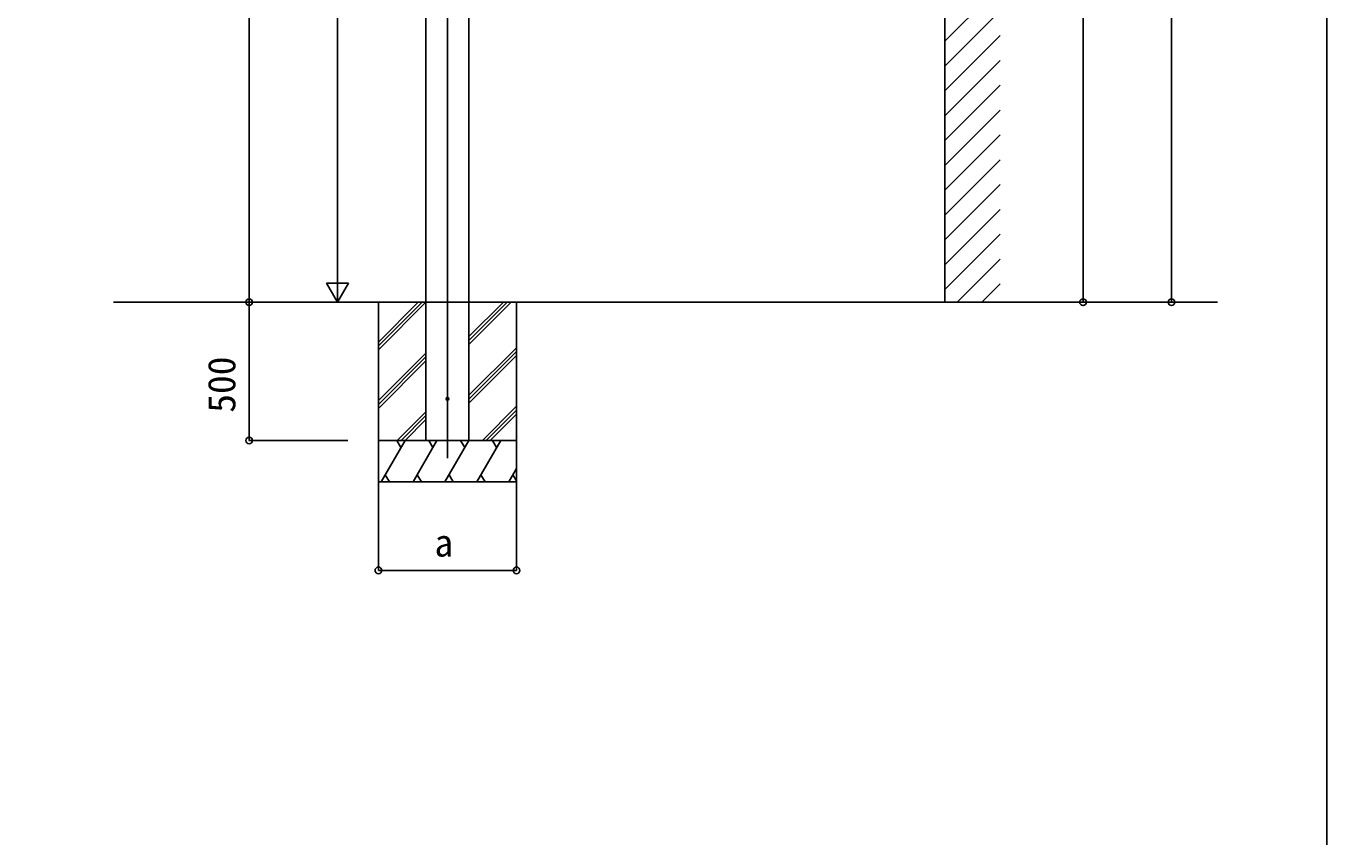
# Model space of a CAD drawing. Units: millimetres, scale not verified. Extents: x -7000 to 7000, y -10401 to 10355.
# Drawn here: x 2291 to 7000, y 109 to 3043 of the extents above; entities that cross this region are included whole.
import ezdxf
from ezdxf.enums import TextEntityAlignment as Align

# ---------------------------------------------------------------- set-up
doc = ezdxf.new("R2010")
doc.units = ezdxf.units.MM
doc.header["$LTSCALE"] = 50
for name, color, linetype in [('0-3_YKK_12', 2, 'Continuous'), ('0-5_YKK_A1', 4, 'Continuous'), ('0-6_YKK_D', 6, 'Continuous'), ('0-7_YKK_ZWAK', 7, 'Continuous')]:
    doc.layers.add(name, color=color, linetype=linetype)
doc.styles.add('ＭＳ ゴシック', font='')
doc.styles.get('ＭＳ ゴシック').set_extended_font_data('MS Gothic')

msp = doc.modelspace()

# ---------------------------------------------------------------- linework, layer by layer
at = {"layer": '0-3_YKK_12'}
msp.add_line((3816.32, 4863.45), (3816.32, 1478.8), dxfattribs=at)
at = {"layer": '0-5_YKK_A1'}
for p, q in [((5616.9, 5173.74), (5616.9, 2043.51)), ((3894.07, 1543.51), (3894.07, 4672.51)), ((3738.57, 1543.51), (3738.57, 4658.27)), ((5616.9, 2987.42), (5816.9, 3187.42)), ((5616.9, 2897.62), (5816.9, 3097.62)), ((5616.9, 2807.82), (5816.9, 3007.82)), ((5616.9, 2718.01), (5816.9, 2918.01)), ((5616.9, 2628.21), (5816.9, 2828.21)), ((5616.9, 2538.41), (5816.9, 2738.41)), ((5616.9, 2448.61), (5816.9, 2648.61)), ((5616.9, 2358.8), (5816.9, 2558.8)), ((5616.9, 2269), (5816.9, 2469)), ((5616.9, 2179.2), (5816.9, 2379.2)), ((5616.9, 2089.4), (5816.9, 2289.4)), ((5660.81, 2043.51), (5816.9, 2199.59)), ((5750.62, 2043.51), (5816.9, 2109.79)), ((2607.83, 2043.51), (6603.78, 2043.51)), ((3566.32, 2043.51), (3566.32, 1393.51)), ((3566.32, 1899.53), (3710.3, 2043.51)), ((3566.32, 1885.39), (3724.44, 2043.51)), ((3566.32, 1871.25), (3738.58, 2043.51)), ((3894.07, 1890.63), (4046.95, 2043.51)), ((3894.07, 1904.77), (4032.81, 2043.51)), ((3894.07, 1918.91), (4018.66, 2043.51)), ((4066.32, 2043.51), (4066.32, 1393.51)), ((3566.32, 1687.4), (3738.57, 1859.65)), ((3566.32, 1673.26), (3738.57, 1845.51)), ((3894.07, 1706.78), (4066.32, 1879.03)), ((3894.07, 1692.64), (4066.32, 1864.89)), ((3894.07, 1678.5), (4066.32, 1850.75)), ((3566.32, 1659.11), (3738.57, 1831.36)), ((3942.93, 1543.51), (4066.32, 1666.9)), ((3957.07, 1543.51), (4066.32, 1652.76)), ((3634.56, 1543.51), (3738.57, 1647.52)), ((3648.7, 1543.51), (3738.57, 1633.37)), ((3662.84, 1543.51), (3738.57, 1619.23)), ((3971.21, 1543.51), (4066.32, 1638.61)), ((4066.32, 1543.51), (3566.32, 1543.51)), ((3576.33, 1393.51), (3662.94, 1543.51)), ((3647.93, 1517.53), (3632.93, 1543.51)), ((3691.8, 1393.51), (3778.41, 1543.51)), ((3894.07, 1543.51), (3738.57, 1543.51)), ((3763.41, 1517.53), (3748.4, 1543.51)), ((3807.27, 1393.51), (3893.88, 1543.51)), ((3878.88, 1517.53), (3863.87, 1543.51)), ((3922.74, 1393.51), (4009.35, 1543.51)), ((3994.35, 1517.53), (3979.35, 1543.51)), ((3591.33, 1419.49), (3606.33, 1393.51)), ((3706.8, 1419.49), (3721.8, 1393.51)), ((3822.27, 1419.49), (3837.27, 1393.51)), ((3937.74, 1419.49), (3952.74, 1393.51)), ((4038.21, 1393.51), (4066.32, 1442.19)), ((4053.21, 1419.49), (4066.32, 1396.79)), ((3566.32, 1393.51), (4066.32, 1393.51))]:
    msp.add_line(p, q, dxfattribs=at)
msp.add_circle((3816.32, 1693.51), 5, dxfattribs=at)
at = {"layer": '0-6_YKK_D'}
for p, q in [((6436.9, 2043.51), (6436.9, 4913.32)), ((6116.9, 4712.49), (6116.9, 2043.51)), ((3098.57, 4663), (3098.57, 2043.51)), ((3418.57, 4463.46), (3418.57, 2123.51)), ((3418.57, 2043.51), (3418.57, 2182.07)), ((3418.57, 2043.51), (3378.57, 2112.79)), ((3458.57, 2112.79), (3378.57, 2112.79)), ((3418.57, 2043.51), (3458.57, 2112.79)), ((3466.07, 2043.51), (3097.57, 2043.51)), ((3728.57, 2043.51), (3097.57, 2043.51)), ((3098.57, 2043.51), (3098.57, 1543.51)), ((3728.57, 2043.51), (3417.57, 2043.51)), ((5650, 2043.51), (6437.9, 2043.51)), ((5720.26, 2043.51), (6117.9, 2043.51)), ((3455.49, 1543.51), (3097.57, 1543.51)), ((3566.32, 1392.51), (3566.32, 1072.51)), ((4066.32, 1392.51), (4066.32, 1072.51)), ((3566.32, 1073.51), (4066.32, 1073.51))]:
    msp.add_line(p, q, dxfattribs=at)
for centre in [(3098.57, 2043.51), (3098.57, 2043.51), (6116.9, 2043.51), (6436.9, 2043.51), (3098.57, 1543.51), (3566.32, 1073.51), (4066.32, 1073.51)]:
    msp.add_circle(centre, 12, dxfattribs=at)
at = {"layer": '0-7_YKK_ZWAK'}
msp.add_lwpolyline([(-7000, -10401.1), (7000, -10401.1), (7000, 9998.9)], dxfattribs=at)

# ---------------------------------------------------------------- texts
at = {"layer": '0-6_YKK_D', "style": 'ＭＳ ゴシック'}
msp.add_text('500', height=99.71, rotation=90, dxfattribs=at).set_placement((3078.57, 1643.6), align=Align.BOTTOM_LEFT)
msp.add_text('a', height=99.71, dxfattribs=at).set_placement((3769.18, 1093.51), align=Align.BOTTOM_LEFT)

doc.saveas('drawing.dxf')
